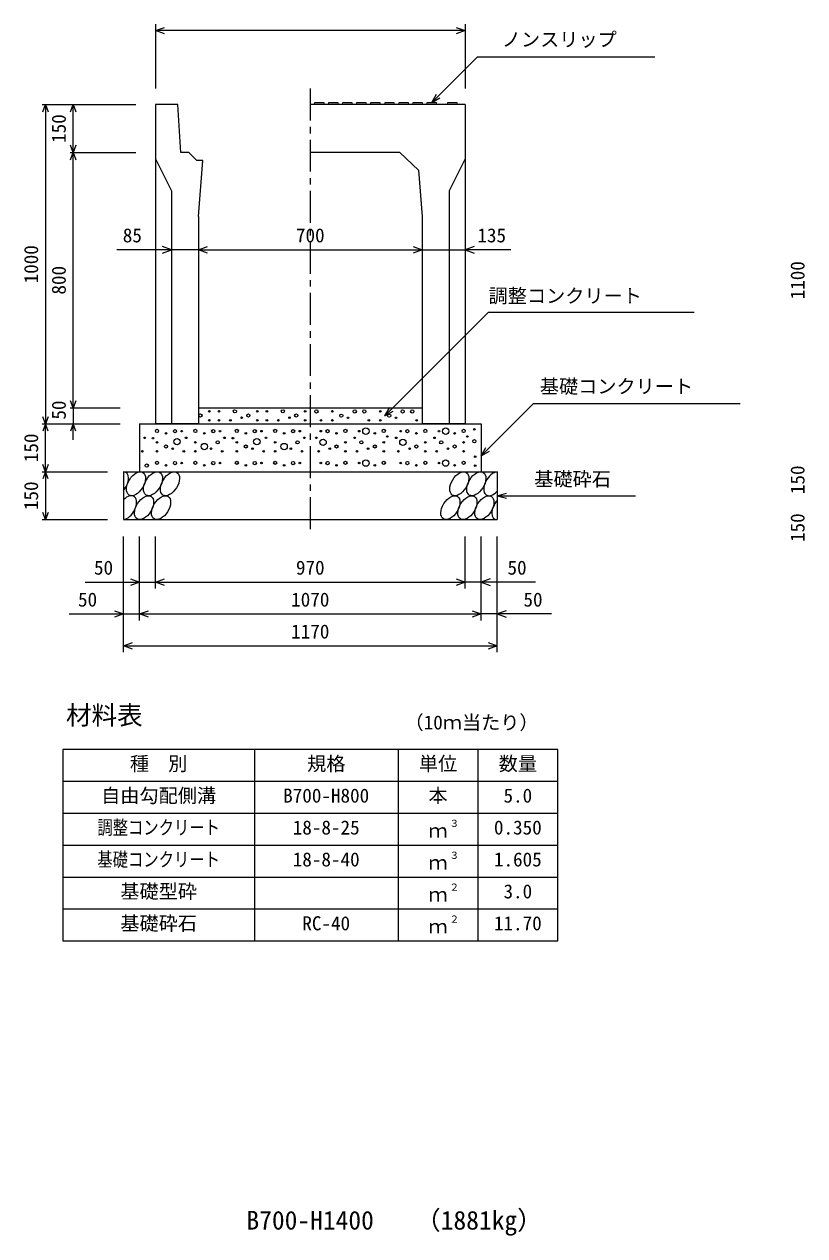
# Model space of a CAD drawing. Units: millimetres, scale not verified. Extents: x -16800 to 16800, y -5940 to 5940.
# Drawn here: x 6304 to 8748, y 32 to 3826 of the extents above; entities that cross this region are included whole.
import ezdxf
from ezdxf.enums import TextEntityAlignment as Align

# ---------------------------------------------------------------- set-up
doc = ezdxf.new("R2010")
doc.units = ezdxf.units.MM
doc.header["$LTSCALE"] = 20
doc.linetypes.add('CHAIN1', pattern=[8, 5, -1, 1, -1])
for name, color, linetype, lineweight in [('0-0_DIM', 7, 'Continuous', 25), ('0-2_HATCH', 6, 'Continuous', 25), ('0-3_HYO', 3, 'Continuous', 25), ('0-4_HYO2', 4, 'Continuous', 25), ('0-5_OUTLINE', 3, 'Continuous', 25), ('0-6_TXT', 7, 'Continuous', 25)]:
    doc.layers.add(name, color=color, linetype=linetype, lineweight=lineweight)
doc.styles.add('ＭＳ ゴシック', font='')
doc.styles.get('ＭＳ ゴシック').set_extended_font_data('MS Gothic')

msp = doc.modelspace()

# ---------------------------------------------------------------- linework, layer by layer
at = {"layer": '0-0_DIM'}
for p, q in [((6715, 3826.41), (6715, 3624.66)), ((7685, 3806.41), (6715, 3806.41)), ((7685, 3826.41), (7685, 3624.66)), ((7580, 3581.16), (7722.21, 3723.38)), ((8279.1, 3723.38), (7722.21, 3723.38)), ((7580, 3581.16), (7595, 3607.14)), ((6360.8, 3574.66), (6654.13, 3574.66)), ((6370.8, 3574.66), (6370.8, 2574.66)), ((6457.46, 3424.66), (6457.46, 3574.66)), ((7580, 3581.16), (7605.98, 3596.16)), ((6447.46, 3424.66), (6654.13, 3424.66)), ((6457.46, 2624.66), (6457.46, 3424.66)), ((6765, 3119.99), (6594.31, 3119.99)), ((6850, 3119.99), (6765, 3119.99)), ((6850, 3119.99), (7550, 3119.99)), ((7550, 3119.99), (7685, 3119.99)), ((7827.86, 3119.99), (7685, 3119.99)), ((6447.46, 2624.66), (6604.13, 2624.66)), ((6457.46, 2624.66), (6457.46, 2574.66)), ((7433.82, 2599.66), (7448.82, 2625.64)), ((7898.65, 2638.32), (7735, 2474.66)), ((7898.65, 2638.32), (8545.53, 2638.32)), ((7433.82, 2599.66), (7459.8, 2614.66)), ((6360.8, 2574.66), (6604.13, 2574.66)), ((6370.8, 2424.66), (6370.8, 2574.66)), ((6457.46, 2524.66), (6457.46, 2574.66)), ((7735, 2474.66), (7750, 2500.64)), ((7735, 2474.66), (7760.98, 2489.66)), ((6360.8, 2424.66), (6565, 2424.66)), ((6370.8, 2424.66), (6370.8, 2274.66)), ((7785, 2349.66), (7813.98, 2357.43)), ((7785, 2349.66), (8218.31, 2349.66)), ((7785, 2349.66), (7813.98, 2341.9)), ((6360.8, 2274.66), (6565, 2274.66)), ((6615, 1859.15), (6615, 2221.49)), ((6665, 1959.15), (6665, 2221.49)), ((6715, 2059.15), (6715, 2221.49)), ((7685, 2059.15), (7685, 2221.49)), ((7735, 1959.15), (7735, 2221.49)), ((7785, 1859.15), (7785, 2221.49)), ((6495, 2079.15), (6715, 2079.15)), ((6715, 2079.15), (7685, 2079.15)), ((7905, 2079.15), (7685, 2079.15)), ((6445, 1979.15), (6665, 1979.15)), ((6665, 1979.15), (7735, 1979.15)), ((7955, 1979.15), (7735, 1979.15)), ((6615, 1879.15), (7785, 1879.15))]:
    msp.add_line(p, q, dxfattribs=at)
at = {"layer": '0-0_DIM', "linetype": 'CHAIN1'}
msp.add_line((7200, 3624.66), (7200, 2224.66), dxfattribs=at)
at = {"layer": '0-0_DIM'}
for points in [[(6743.23, 3796.14), (6715.04, 3806.41), (6743.23, 3816.67)], [(7656.85, 3816.67), (7685.04, 3806.41), (7656.85, 3796.14)], [(6362.59, 3552.11), (6370.8, 3574.66), (6379.01, 3552.11)], [(6449.26, 3552.11), (6457.46, 3574.66), (6465.67, 3552.11)], [(6465.67, 3447.22), (6457.46, 3424.66), (6449.26, 3447.22)], [(6449.26, 3402.11), (6457.46, 3424.66), (6465.67, 3402.11)], [(6736.81, 3109.73), (6765, 3119.99), (6736.81, 3130.25)], [(6878.19, 3109.73), (6850, 3119.99), (6878.19, 3130.25)], [(7521.81, 3130.25), (7550, 3119.99), (7521.81, 3109.73)], [(7713.19, 3130.25), (7685, 3119.99), (7713.19, 3109.73)], [(7433.82, 2599.66), (7758.29, 2924.13), (8401.84, 2924.13)], [(6465.67, 2647.22), (6457.46, 2624.66), (6449.26, 2647.22)], [(6379.01, 2597.22), (6370.8, 2574.66), (6362.59, 2597.22)], [(6379.01, 2552.11), (6370.8, 2574.66), (6362.59, 2552.11)], [(6465.67, 2552.11), (6457.46, 2574.66), (6449.26, 2552.11)], [(6379.01, 2447.22), (6370.8, 2424.66), (6362.59, 2447.22)], [(6379.01, 2402.11), (6370.8, 2424.66), (6362.59, 2402.11)], [(6379.01, 2297.22), (6370.8, 2274.66), (6362.59, 2297.22)], [(6636.81, 2089.41), (6665, 2079.15), (6636.81, 2068.89)], [(6743.19, 2068.89), (6715, 2079.15), (6743.19, 2089.41)], [(7656.81, 2089.41), (7685, 2079.15), (7656.81, 2068.89)], [(7763.19, 2089.41), (7735, 2079.15), (7763.19, 2068.89)], [(6586.81, 1989.41), (6615, 1979.15), (6586.81, 1968.89)], [(6693.19, 1968.89), (6665, 1979.15), (6693.19, 1989.41)], [(7706.81, 1989.41), (7735, 1979.15), (7706.81, 1968.89)], [(7813.19, 1989.41), (7785, 1979.15), (7813.19, 1968.89)], [(6643.19, 1868.89), (6615, 1879.15), (6643.19, 1889.41)], [(7756.81, 1889.41), (7785, 1879.15), (7756.81, 1868.89)]]:
    msp.add_lwpolyline(points, dxfattribs=at)
at = {"layer": '0-2_HATCH'}
for points in [[(7213, 3574.66), (7214, 3581.16), (7242, 3581.16), (7243, 3574.66)], [(7257, 3574.66), (7258, 3581.16), (7286, 3581.16), (7287, 3574.66)], [(7301, 3574.66), (7302, 3581.16), (7330, 3581.16), (7331, 3574.66)], [(7345, 3574.66), (7346, 3581.16), (7374, 3581.16), (7375, 3574.66)], [(7389, 3574.66), (7390, 3581.16), (7418, 3581.16), (7419, 3574.66)], [(7433, 3574.66), (7434, 3581.16), (7462, 3581.16), (7463, 3574.66)], [(7477, 3574.66), (7478, 3581.16), (7506, 3581.16), (7507, 3574.66)], [(7521, 3574.66), (7522, 3581.16), (7550, 3581.16), (7551, 3574.66)], [(7565, 3574.66), (7566, 3581.16), (7594, 3581.16), (7595, 3574.66)], [(7630, 3574.66), (7631, 3581.16), (7659, 3581.16), (7660, 3574.66)]]:
    msp.add_lwpolyline(points, dxfattribs=at)
for centre, radius in [((6963.88, 2613.97), 5), ((7113.88, 2613.97), 5), ((7219.13, 2613.69), 5), ((7339.13, 2613.69), 5), ((7369.13, 2613.69), 5), ((7489.13, 2613.69), 5), ((7519.13, 2613.69), 5), ((6855.93, 2600.84), 5), ((6883.97, 2613.97), 2.5), ((6883.97, 2585.96), 2.5), ((6913.97, 2613.97), 2.5), ((6913.97, 2585.96), 2.5), ((6949.86, 2585.96), 2.5), ((6984.9, 2593.84), 2.5), ((7005.93, 2600.84), 5), ((7033.97, 2613.97), 2.5), ((7033.97, 2585.96), 2.5), ((7063.97, 2613.97), 2.5), ((7063.97, 2585.96), 2.5), ((7099.86, 2585.96), 2.5), ((7134.9, 2593.84), 2.5), ((7155.93, 2600.84), 5), ((7183.97, 2613.97), 2.5), ((7183.97, 2585.96), 2.5), ((7233.15, 2585.68), 2.5), ((7269.04, 2613.69), 2.5), ((7269.04, 2585.68), 2.5), ((7297.08, 2600.56), 5), ((7318.11, 2593.56), 2.5), ((7383.15, 2585.68), 2.5), ((7419.04, 2613.69), 2.5), ((7419.04, 2585.68), 2.5), ((7447.08, 2600.56), 5), ((7468.11, 2593.56), 2.5), ((7533.15, 2585.68), 2.5), ((6719.97, 2552.72), 5), ((6748.01, 2544.84), 2.5), ((6776.04, 2551.84), 5), ((6797.07, 2551.84), 2.5), ((6839.97, 2552.72), 5), ((6868.01, 2544.84), 2.5), ((6896.04, 2551.84), 5), ((6917.07, 2551.84), 2.5), ((6969.97, 2552.72), 5), ((6998.01, 2544.84), 2.5), ((7026.04, 2551.84), 5), ((7047.07, 2551.84), 2.5), ((7089.97, 2552.72), 5), ((7118.01, 2544.84), 2.5), ((7146.04, 2551.84), 5), ((7167.07, 2551.84), 2.5), ((7232.93, 2551.84), 2.5), ((7253.96, 2551.84), 5), ((7281.99, 2544.84), 2.5), ((7310.03, 2552.72), 5), ((7352.93, 2551.84), 2.5), ((7373.96, 2551.84), 10), ((7401.99, 2544.84), 2.5), ((7430.03, 2552.72), 5), ((7482.93, 2551.84), 2.5), ((7503.96, 2551.84), 5), ((7531.99, 2544.84), 2.5), ((7560.03, 2552.72), 5), ((7602.93, 2551.84), 2.5), ((7623.96, 2551.84), 10), ((7651.99, 2544.84), 2.5), ((7680.03, 2552.72), 5), ((7713.57, 2557.35), 2.5), ((6681.09, 2530.83), 2.5), ((6707.55, 2529.92), 2.5), ((6719.97, 2516.82), 2.5), ((6748.01, 2503.69), 5), ((6782.58, 2518.83), 10), ((6811.09, 2530.83), 2.5), ((6839.97, 2516.82), 2.5), ((6868.01, 2503.69), 10), ((6910.06, 2516.82), 5), ((6931.09, 2530.83), 2.5), ((6957.55, 2529.92), 2.5), ((6969.97, 2516.82), 2.5), ((6998.01, 2503.69), 5), ((7032.58, 2518.83), 10), ((7061.09, 2530.83), 2.5), ((7089.97, 2516.82), 2.5), ((7118.01, 2503.69), 10), ((7160.06, 2516.82), 5), ((7181.09, 2530.83), 2.5), ((7218.91, 2530.83), 2.5), ((7239.94, 2516.82), 10), ((7281.99, 2503.69), 5), ((7310.03, 2516.82), 2.5), ((7338.91, 2530.83), 2.5), ((7359.94, 2516.82), 5), ((7401.99, 2503.69), 5), ((7430.03, 2516.82), 2.5), ((7441.37, 2535.15), 2.5), ((7468.91, 2530.83), 2.5), ((7489.94, 2516.82), 10), ((7531.99, 2503.69), 5), ((7560.03, 2516.82), 2.5), ((7588.91, 2530.83), 2.5), ((7609.94, 2516.82), 5), ((7651.99, 2503.69), 5), ((7680.03, 2516.82), 2.5), ((7691.37, 2535.15), 2.5), ((7713.65, 2520.21), 5), ((6674.08, 2488.81), 2.5), ((6719.97, 2488.81), 2.5), ((6769.03, 2496.69), 2.5), ((6804.08, 2488.81), 2.5), ((6839.97, 2488.81), 2.5), ((6889.03, 2496.69), 2.5), ((6924.08, 2488.81), 2.5), ((6969.97, 2488.81), 2.5), ((7019.03, 2496.69), 2.5), ((7054.08, 2488.81), 2.5), ((7089.97, 2488.81), 2.5), ((7139.03, 2496.69), 2.5), ((7174.08, 2488.81), 2.5), ((7225.92, 2488.81), 2.5), ((7260.97, 2496.69), 2.5), ((7310.03, 2488.81), 2.5), ((7345.92, 2488.81), 2.5), ((7380.97, 2496.69), 2.5), ((7430.03, 2488.81), 2.5), ((7475.92, 2488.81), 2.5), ((7510.97, 2496.69), 2.5), ((7560.03, 2488.81), 2.5), ((7595.92, 2488.81), 2.5), ((7630.97, 2496.69), 2.5), ((7680.03, 2488.81), 2.5), ((7716.2, 2471.98), 2.5), ((6687.79, 2444.09), 5), ((6719.97, 2452.72), 5), ((6748.01, 2444.84), 2.5), ((6776.04, 2451.84), 5), ((6797.07, 2451.84), 2.5), ((6839.97, 2452.72), 5), ((6868.01, 2444.84), 2.5), ((6896.04, 2451.84), 5), ((6917.07, 2451.84), 2.5), ((6969.97, 2452.72), 5), ((6998.01, 2444.84), 2.5), ((7026.04, 2451.84), 5), ((7047.07, 2451.84), 2.5), ((7089.97, 2452.72), 5), ((7118.01, 2444.84), 2.5), ((7146.04, 2451.84), 5), ((7167.07, 2451.84), 2.5), ((7232.93, 2451.84), 2.5), ((7253.96, 2451.84), 5), ((7281.99, 2444.84), 2.5), ((7310.03, 2452.72), 5), ((7352.93, 2451.84), 2.5), ((7373.96, 2451.84), 10), ((7401.99, 2444.84), 2.5), ((7430.03, 2452.72), 5), ((7482.93, 2451.84), 2.5), ((7503.96, 2451.84), 5), ((7531.99, 2444.84), 2.5), ((7560.03, 2452.72), 5), ((7602.93, 2451.84), 2.5), ((7623.96, 2451.84), 10), ((7651.99, 2444.84), 2.5), ((7680.03, 2452.72), 5), ((7716.2, 2443.97), 2.5)]:
    msp.add_circle(centre, radius, dxfattribs=at)
for centre in [(6654.05, 2387.14), (6707.26, 2387.14), (6760.47, 2387.14), (7666.51, 2387.14), (7719.72, 2387.14), (6679.37, 2312.15), (6732.58, 2312.15), (7638.63, 2312.15), (7691.84, 2312.15), (7745.04, 2312.15)]:
    msp.add_ellipse(centre, major_axis=(21.81, 35.31), ratio=0.5792, dxfattribs=at)
for centre, start_param, end_param in [((6600.84, 2387.14), 4.4524467, 6.6076907), ((7772.93, 2387.14), 0.4022642, 4.3746879), ((6626.16, 2312.15), 3.5766262, 7.4835112), ((7798.25, 2312.15), 1.2768793, 3.5000728)]:
    msp.add_ellipse(centre, major_axis=(21.81, 35.31), ratio=0.5792, start_param=start_param, end_param=end_param, dxfattribs=at)
at = {"layer": '0-3_HYO'}
for p, q in [((7025, 1555.2), (7025, 955.2)), ((7475, 1555.2), (7475, 955.2)), ((7725, 1555.2), (7725, 955.2)), ((6425, 1455.2), (7975, 1455.2))]:
    msp.add_line(p, q, dxfattribs=at)
msp.add_lwpolyline([(6425, 955.2), (7975, 955.2), (7975, 1555.2), (6425, 1555.2)], close=True, dxfattribs=at)
at = {"layer": '0-4_HYO2'}
for p, q in [((6425, 1355.2), (7975, 1355.2)), ((6425, 1255.2), (7975, 1255.2)), ((6425, 1155.2), (7975, 1155.2)), ((6425, 1055.2), (7975, 1055.2))]:
    msp.add_line(p, q, dxfattribs=at)
at = {"layer": '0-5_OUTLINE'}
for p, q in [((6785, 3574.66), (6715, 3574.66)), ((6715, 3574.66), (6715, 2574.66)), ((6795, 3424.66), (6785, 3574.66)), ((7685, 3574.66), (7200, 3574.66)), ((7685, 3574.66), (7685, 2574.66)), ((6820, 3424.66), (6795, 3424.66)), ((6820, 3424.66), (6845, 3399.66)), ((7480, 3424.66), (7200, 3424.66)), ((7539.11, 3369.82), (7480, 3424.66)), ((6715, 3404.66), (6765, 3304.66)), ((6863.12, 3399.66), (6845, 3399.66)), ((6850, 3224.66), (6863.12, 3399.66)), ((7685, 3404.66), (7635, 3304.66)), ((7539.11, 3369.82), (7550, 3224.66)), ((6765, 3304.66), (6765, 2574.66)), ((7635, 3304.66), (7635, 2574.66)), ((6850, 3224.66), (6850, 2574.66)), ((7550, 3224.66), (7550, 2574.66)), ((6850, 2624.66), (7550, 2624.66)), ((6665, 2574.66), (7735, 2574.66)), ((6665, 2574.66), (6665, 2424.66)), ((6850, 2574.66), (6715, 2574.66)), ((7685, 2574.66), (7550, 2574.66)), ((7735, 2574.66), (7735, 2424.66)), ((6615, 2424.66), (7785, 2424.66)), ((6615, 2424.66), (6615, 2274.66)), ((7785, 2424.66), (7785, 2274.66)), ((6615, 2274.66), (7785, 2274.66))]:
    msp.add_line(p, q, dxfattribs=at)

# ---------------------------------------------------------------- texts
at = {"layer": '0-0_DIM', "style": 'ＭＳ ゴシック'}
for s, p in [('ノンスリップ', (7799.52, 3743.55)), ('85', (6612.73, 3129.99)), ('700', (7155, 3129.99)), ('135', (7723.14, 3129.99)), ('調整コンクリート', (7758.29, 2940.55)), ('基礎コンクリート', (7918.65, 2657.05)), ('基礎砕石', (7901.32, 2366.83)), ('50', (6522.56, 2089.15)), ('970', (7155, 2089.15)), ('50', (7817.44, 2089.15)), ('50', (6472.56, 1989.15)), ('1070', (7140, 1989.15)), ('50', (7867.44, 1989.15)), ('1170', (7140, 1889.15))]:
    msp.add_text(s, height=43.99, dxfattribs=at).set_placement(p, align=Align.BOTTOM_LEFT)
for s, p in [('150', (6447.46, 3454.66)), ('1000', (6360.8, 3014.66)), ('1100', (8760.8, 2964.66)), ('800', (6447.46, 2979.66)), ('50', (6447.46, 2587.99)), ('150', (6360.8, 2454.66)), ('150', (8760.8, 2354.66)), ('150', (6360.8, 2304.66)), ('150', (8760.8, 2204.66))]:
    msp.add_text(s, height=43.99, rotation=90, dxfattribs=at).set_placement(p, align=Align.BOTTOM_LEFT)
at = {"layer": '0-6_TXT', "style": 'ＭＳ ゴシック'}
for s, height, p in [('材料表', 58.65, (6435, 1615.2)), ('（10ｍ当たり）', 43.99, (7495, 1604.2)), ('種\u3000別', 43.99, (6635, 1475.2)), ('規格', 43.99, (7190, 1475.2)), ('単位', 43.99, (7540, 1475.2)), ('数量', 43.99, (7790, 1475.2)), ('自由勾配側溝', 43.99, (6545, 1375.2)), ('B700-H800', 43.99, (7115, 1375.2)), ('本', 43.99, (7570, 1375.2)), ('5.0', 43.99, (7805, 1375.2)), ('18-8-25', 43.99, (7145, 1275.2)), ('３', 21.99, (7635.54, 1305.57)), ('0.350', 43.99, (7775, 1275.2)), ('ｍ', 43.99, (7570, 1265.2)), ('18-8-40', 43.99, (7145, 1175.2)), ('３', 21.99, (7635.54, 1205.57)), ('1.605', 43.99, (7775, 1175.2)), ('ｍ', 43.99, (7570, 1165.2)), ('基礎型砕', 43.99, (6605, 1075.2)), ('ｍ', 43.99, (7570, 1065.2)), ('２', 21.99, (7635.54, 1105.57)), ('3.0', 43.99, (7805, 1075.2)), ('基礎砕石', 43.99, (6605, 975.2)), ('RC-40', 43.99, (7175, 975.2)), ('２', 21.99, (7635.54, 1005.57)), ('11.70', 43.99, (7775, 975.2)), ('ｍ', 43.99, (7570, 965.2)), ('（1881kg）', 58.65, (7528.37, 33.34)), ('B700-H1400', 58.65, (7000, 33.34))]:
    msp.add_text(s, height=height, dxfattribs=at).set_placement(p, align=Align.BOTTOM_LEFT)
at = {"layer": '0-6_TXT', "style": 'ＭＳ ゴシック', "width": 0.8}
for s, p in [('調整コンクリート', (6533, 1275.2)), ('基礎コンクリート', (6533, 1175.2))]:
    msp.add_text(s, height=43.99, dxfattribs=at).set_placement(p, align=Align.BOTTOM_LEFT)

doc.saveas('drawing.dxf')
